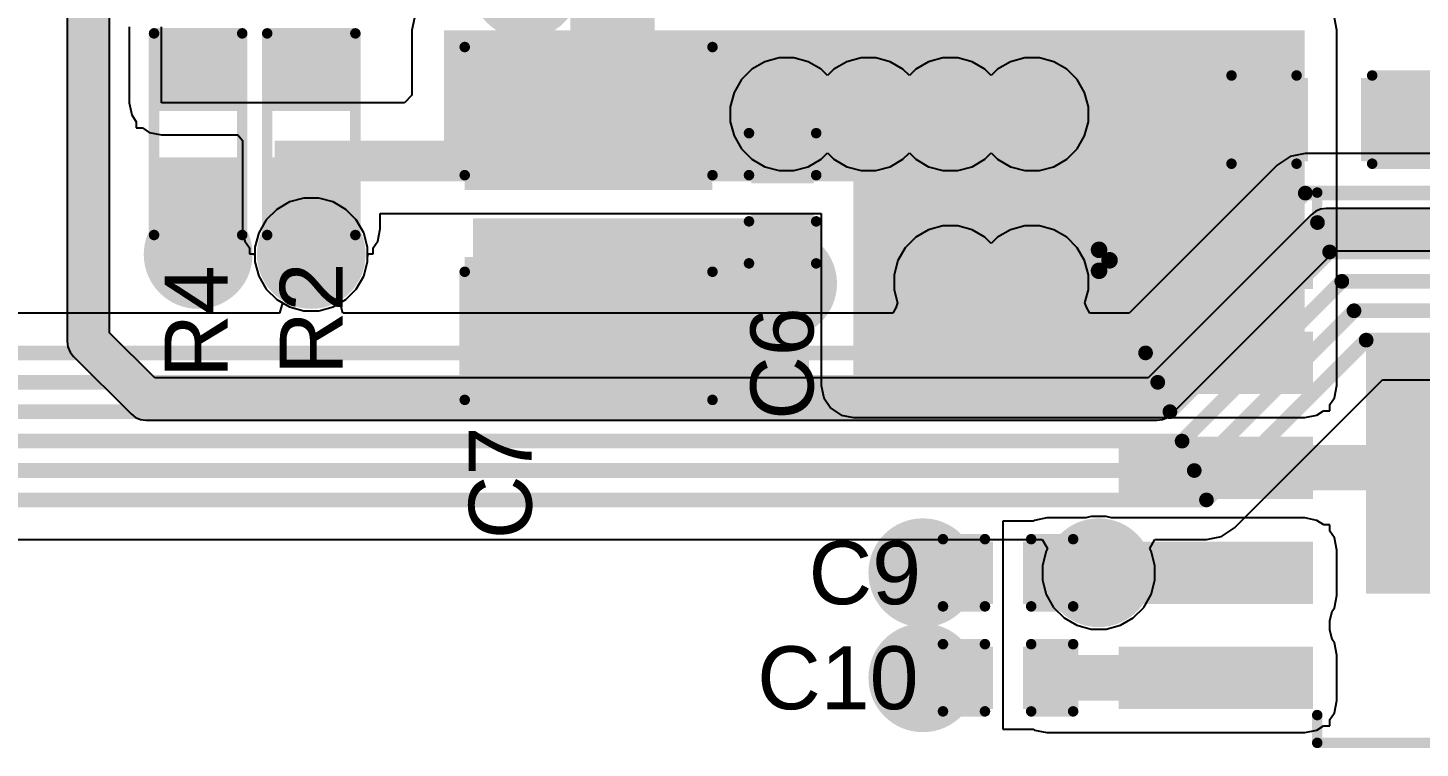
# Model space of a CAD drawing. Header units: inches. Extents: x -0.14 to 3.84, y -0.14 to 3.05.
# Drawn here: x 0.525 to 1.188, y 1.236 to 1.579 of the extents above; entities that cross this region are included whole.
import ezdxf

# ---------------------------------------------------------------- set-up
doc = ezdxf.new("R2010")
doc.units = ezdxf.units.IN
doc.header["$MEASUREMENT"] = 0
for name, color, linetype in [('Bottom Layer', 5, 'Continuous'), ('Bottom Solder', 6, 'Continuous'), ('Ground Layer', 76, 'Continuous'), ('Power Layer', 16, 'Continuous'), ('Top Layer', 1, 'Continuous'), ('Top Overlay', 2, 'Continuous'), ('Top Paste', 8, 'Continuous'), ('Top Solder', 216, 'Continuous'), ('Via Holes', 16, 'Continuous')]:
    doc.layers.add(name, color=color, linetype=linetype)
doc.styles.add('Arial', font='', dxfattribs={"height": 0.2})
doc.styles.get('Arial').set_extended_font_data('Arial')

# ---------------------------------------------------------------- blocks, each defined once
blk = doc.blocks.new('SOT_223_6__29')
at = {"layer": 'Top Layer'}
for points in [[(-0.0689, 0.16535), (0.0689, 0.16535), (0.0689, 0.07874), (-0.0689, 0.07874)], [(-0.11083, -0.07972), (-0.08917, -0.07972), (-0.08917, -0.16437), (-0.11083, -0.16437)], [(-0.06083, -0.07972), (-0.03917, -0.07972), (-0.03917, -0.16437), (-0.06083, -0.16437)], [(-0.01083, -0.07972), (0.01083, -0.07972), (0.01083, -0.16437), (-0.01083, -0.16437)], [(0.03917, -0.07972), (0.06083, -0.07972), (0.06083, -0.16437), (0.03917, -0.16437)], [(0.08917, -0.07972), (0.11083, -0.07972), (0.11083, -0.16437), (0.08917, -0.16437)]]:
    blk.add_hatch(color=1, dxfattribs=at).paths.add_polyline_path(points)
at = {"layer": 'Top Paste'}
for points in [[(-0.0689, 0.16535), (0.0689, 0.16535), (0.0689, 0.07874), (-0.0689, 0.07874)], [(-0.11083, -0.07972), (-0.08917, -0.07972), (-0.08917, -0.16437), (-0.11083, -0.16437)], [(-0.06083, -0.07972), (-0.03917, -0.07972), (-0.03917, -0.16437), (-0.06083, -0.16437)], [(-0.01083, -0.07972), (0.01083, -0.07972), (0.01083, -0.16437), (-0.01083, -0.16437)], [(0.03917, -0.07972), (0.06083, -0.07972), (0.06083, -0.16437), (0.03917, -0.16437)], [(0.08917, -0.07972), (0.11083, -0.07972), (0.11083, -0.16437), (0.08917, -0.16437)]]:
    blk.add_hatch(color=8, dxfattribs=at).paths.add_polyline_path(points)
at = {"layer": 'Top Solder'}
for points in [[(-0.0729, 0.16935), (0.0729, 0.16935), (0.0729, 0.07474), (-0.0729, 0.07474)], [(-0.11483, -0.07572), (-0.08517, -0.07572), (-0.08517, -0.16837), (-0.11483, -0.16837)], [(-0.06483, -0.07572), (-0.03517, -0.07572), (-0.03517, -0.16837), (-0.06483, -0.16837)], [(-0.01483, -0.07572), (0.01483, -0.07572), (0.01483, -0.16837), (-0.01483, -0.16837)], [(0.03517, -0.07572), (0.06483, -0.07572), (0.06483, -0.16837), (0.03517, -0.16837)], [(0.08517, -0.07572), (0.11483, -0.07572), (0.11483, -0.16837), (0.08517, -0.16837)]]:
    blk.add_hatch(color=216, dxfattribs=at).paths.add_polyline_path(points)
at = {"layer": 'Top Overlay'}
for points, const_width in [([(-0.131, -0.07374), (-0.131, 0.07243)], 0.005), ([(-0.07594, 0.07243), (-0.131, 0.07243)], 0.005), ([(0.131, 0.07243), (0.07593, 0.07243)], 0.005), ([(0.131, -0.07374), (0.131, 0.07243)], 0.005), ([(-0.11776, -0.07374), (-0.131, -0.07374)], 0.005), ([(0.131, -0.07374), (0.11776, -0.07374)], 0.005), ([(-0.10376, -0.17767), (-0.09876, -0.17267)], 0.00787), ([(-0.09376, -0.17767), (-0.09876, -0.17267)], 0.00787), ([(-0.09376, -0.17767), (-0.10376, -0.17767)], 0.00787)]:
    blk.add_lwpolyline(points, dxfattribs=dict(at, const_width=const_width))
for points, const_width in [([(-0.13225, 0.07243, 1), (-0.12975, 0.07243, 1)], 0.0025), ([(-0.13225, 0.07243, 1), (-0.12975, 0.07243, 1)], 0.0025), ([(-0.07719, 0.07243, 1), (-0.07469, 0.07243, 1)], 0.0025), ([(0.07468, 0.07243, 1), (0.07718, 0.07243, 1)], 0.0025), ([(0.12975, 0.07243, 1), (0.13225, 0.07243, 1)], 0.0025), ([(0.12975, 0.07243, 1), (0.13225, 0.07243, 1)], 0.0025), ([(-0.13225, -0.07374, 1), (-0.12975, -0.07374, 1)], 0.0025), ([(-0.13225, -0.07374, 1), (-0.12975, -0.07374, 1)], 0.0025), ([(-0.11901, -0.07374, 1), (-0.11651, -0.07374, 1)], 0.0025), ([(0.11651, -0.07374, 1), (0.11901, -0.07374, 1)], 0.0025), ([(0.12975, -0.07374, 1), (0.13225, -0.07374, 1)], 0.0025), ([(0.12975, -0.07374, 1), (0.13225, -0.07374, 1)], 0.0025), ([(-0.10073, -0.17267, 1), (-0.09679, -0.17267, 1)], 0.00394), ([(-0.10073, -0.17267, 1), (-0.09679, -0.17267, 1)], 0.00394), ([(-0.10573, -0.17767, 1), (-0.10179, -0.17767, 1)], 0.00394), ([(-0.10573, -0.17767, 1), (-0.10179, -0.17767, 1)], 0.00394), ([(-0.09573, -0.17767, 1), (-0.09179, -0.17767, 1)], 0.00394), ([(-0.09573, -0.17767, 1), (-0.09179, -0.17767, 1)], 0.00394)]:
    blk.add_lwpolyline(points, format="xyb", close=True, dxfattribs=dict(at, const_width=const_width))
blk = doc.blocks.new('R___0603_72')
at = {"layer": 'Top Layer'}
for points in [[(-0.015, 0.0175), (-0.015, -0.0175), (-0.045, -0.0175), (-0.045, 0.0175)], [(0.045, 0.0175), (0.045, -0.0175), (0.015, -0.0175), (0.015, 0.0175)]]:
    blk.add_hatch(color=1, dxfattribs=at).paths.add_polyline_path(points)
at = {"layer": 'Top Paste'}
for points in [[(-0.015, 0.0175), (-0.015, -0.0175), (-0.045, -0.0175), (-0.045, 0.0175)], [(0.045, 0.0175), (0.045, -0.0175), (0.015, -0.0175), (0.015, 0.0175)]]:
    blk.add_hatch(color=8, dxfattribs=at).paths.add_polyline_path(points)
at = {"layer": 'Top Solder'}
for points in [[(-0.011, 0.0215), (-0.011, -0.0215), (-0.049, -0.0215), (-0.049, 0.0215)], [(0.049, 0.0215), (0.049, -0.0215), (0.011, -0.0215), (0.011, 0.0215)]]:
    blk.add_hatch(color=216, dxfattribs=at).paths.add_polyline_path(points)
at = {"layer": 'Top Overlay', "const_width": 0.005}
for points in [[(-0.048, 0.021), (-0.048, -0.021)], [(-0.048, 0.021), (0.048, 0.021)], [(0.048, 0.021), (0.048, -0.021)], [(-0.048, -0.021), (0.048, -0.021)]]:
    blk.add_lwpolyline(points, dxfattribs=at)
at = {"layer": 'Top Overlay', "const_width": 0.0025}
for points in [[(-0.04925, 0.021, 1), (-0.04675, 0.021, 1)], [(-0.04925, 0.021, 1), (-0.04675, 0.021, 1)], [(0.04675, 0.021, 1), (0.04925, 0.021, 1)], [(0.04675, 0.021, 1), (0.04925, 0.021, 1)], [(-0.04925, -0.021, 1), (-0.04675, -0.021, 1)], [(-0.04925, -0.021, 1), (-0.04675, -0.021, 1)], [(0.04675, -0.021, 1), (0.04925, -0.021, 1)], [(0.04675, -0.021, 1), (0.04925, -0.021, 1)]]:
    blk.add_lwpolyline(points, format="xyb", close=True, dxfattribs=at)
blk = doc.blocks.new('R___0603_74')
at = {"layer": 'Top Layer'}
for points in [[(-0.015, 0.0175), (-0.015, -0.0175), (-0.045, -0.0175), (-0.045, 0.0175)], [(0.045, 0.0175), (0.045, -0.0175), (0.015, -0.0175), (0.015, 0.0175)]]:
    blk.add_hatch(color=1, dxfattribs=at).paths.add_polyline_path(points)
at = {"layer": 'Top Paste'}
for points in [[(-0.015, 0.0175), (-0.015, -0.0175), (-0.045, -0.0175), (-0.045, 0.0175)], [(0.045, 0.0175), (0.045, -0.0175), (0.015, -0.0175), (0.015, 0.0175)]]:
    blk.add_hatch(color=8, dxfattribs=at).paths.add_polyline_path(points)
at = {"layer": 'Top Solder'}
for points in [[(-0.011, 0.0215), (-0.011, -0.0215), (-0.049, -0.0215), (-0.049, 0.0215)], [(0.049, 0.0215), (0.049, -0.0215), (0.011, -0.0215), (0.011, 0.0215)]]:
    blk.add_hatch(color=216, dxfattribs=at).paths.add_polyline_path(points)
at = {"layer": 'Top Overlay', "const_width": 0.005}
for points in [[(-0.048, -0.021), (-0.048, 0.021)], [(0.048, 0.021), (-0.048, 0.021)], [(0.048, -0.021), (0.048, 0.021)], [(0.048, -0.021), (-0.048, -0.021)]]:
    blk.add_lwpolyline(points, dxfattribs=at)
at = {"layer": 'Top Overlay', "const_width": 0.0025}
for points in [[(-0.04925, 0.021, 1), (-0.04675, 0.021, 1)], [(-0.04925, 0.021, 1), (-0.04675, 0.021, 1)], [(0.04675, 0.021, 1), (0.04925, 0.021, 1)], [(0.04675, 0.021, 1), (0.04925, 0.021, 1)], [(-0.04925, -0.021, 1), (-0.04675, -0.021, 1)], [(-0.04925, -0.021, 1), (-0.04675, -0.021, 1)], [(0.04675, -0.021, 1), (0.04925, -0.021, 1)], [(0.04675, -0.021, 1), (0.04925, -0.021, 1)]]:
    blk.add_lwpolyline(points, format="xyb", close=True, dxfattribs=at)
blk = doc.blocks.new('C___0402_156')
at = {"layer": 'Top Layer'}
for points in [[(-0.0275, -0.0125), (-0.0275, 0.0125), (-0.0095, 0.0125), (-0.0095, -0.0125)], [(0.0095, -0.0125), (0.0095, 0.0125), (0.0275, 0.0125), (0.0275, -0.0125)]]:
    blk.add_hatch(color=1, dxfattribs=at).paths.add_polyline_path(points)
at = {"layer": 'Top Paste'}
for points in [[(-0.0275, -0.0125), (-0.0275, 0.0125), (-0.0095, 0.0125), (-0.0095, -0.0125)], [(0.0095, -0.0125), (0.0095, 0.0125), (0.0275, 0.0125), (0.0275, -0.0125)]]:
    blk.add_hatch(color=8, dxfattribs=at).paths.add_polyline_path(points)
at = {"layer": 'Top Solder'}
for points in [[(-0.02986, -0.01486), (-0.02986, 0.01486), (-0.00714, 0.01486), (-0.00714, -0.01486)], [(0.00714, -0.01486), (0.00714, 0.01486), (0.02986, 0.01486), (0.02986, -0.01486)]]:
    blk.add_hatch(color=216, dxfattribs=at).paths.add_polyline_path(points)
at = {"layer": 'Top Overlay', "const_width": 0.005}
for points in [[(-0.031, -0.016), (-0.031, 0.016)], [(-0.031, 0.016), (-0.011, 0.016)], [(0.011, 0.016), (0.031, 0.016)], [(0.031, -0.016), (0.031, 0.016)], [(-0.031, -0.016), (-0.011, -0.016)], [(0.011, -0.016), (0.031, -0.016)]]:
    blk.add_lwpolyline(points, dxfattribs=at)
at = {"layer": 'Top Overlay', "const_width": 0.0025}
for points in [[(-0.03225, 0.016, 1), (-0.02975, 0.016, 1)], [(-0.03225, 0.016, 1), (-0.02975, 0.016, 1)], [(-0.01225, 0.016, 1), (-0.00975, 0.016, 1)], [(0.00975, 0.016, 1), (0.01225, 0.016, 1)], [(0.02975, 0.016, 1), (0.03225, 0.016, 1)], [(0.02975, 0.016, 1), (0.03225, 0.016, 1)], [(-0.03225, -0.016, 1), (-0.02975, -0.016, 1)], [(-0.03225, -0.016, 1), (-0.02975, -0.016, 1)], [(-0.01225, -0.016, 1), (-0.00975, -0.016, 1)], [(0.00975, -0.016, 1), (0.01225, -0.016, 1)], [(0.02975, -0.016, 1), (0.03225, -0.016, 1)], [(0.02975, -0.016, 1), (0.03225, -0.016, 1)]]:
    blk.add_lwpolyline(points, format="xyb", close=True, dxfattribs=at)
blk = doc.blocks.new('C___0402_157')
at = {"layer": 'Top Layer'}
for points in [[(-0.0275, -0.0125), (-0.0275, 0.0125), (-0.0095, 0.0125), (-0.0095, -0.0125)], [(0.0095, -0.0125), (0.0095, 0.0125), (0.0275, 0.0125), (0.0275, -0.0125)]]:
    blk.add_hatch(color=1, dxfattribs=at).paths.add_polyline_path(points)
at = {"layer": 'Top Paste'}
for points in [[(-0.0275, -0.0125), (-0.0275, 0.0125), (-0.0095, 0.0125), (-0.0095, -0.0125)], [(0.0095, -0.0125), (0.0095, 0.0125), (0.0275, 0.0125), (0.0275, -0.0125)]]:
    blk.add_hatch(color=8, dxfattribs=at).paths.add_polyline_path(points)
at = {"layer": 'Top Solder'}
for points in [[(-0.02986, -0.01486), (-0.02986, 0.01486), (-0.00714, 0.01486), (-0.00714, -0.01486)], [(0.00714, -0.01486), (0.00714, 0.01486), (0.02986, 0.01486), (0.02986, -0.01486)]]:
    blk.add_hatch(color=216, dxfattribs=at).paths.add_polyline_path(points)
at = {"layer": 'Top Overlay', "const_width": 0.005}
for points in [[(-0.031, -0.016), (-0.031, 0.016)], [(-0.031, 0.016), (-0.011, 0.016)], [(0.011, 0.016), (0.031, 0.016)], [(0.031, -0.016), (0.031, 0.016)], [(-0.031, -0.016), (-0.011, -0.016)], [(0.011, -0.016), (0.031, -0.016)]]:
    blk.add_lwpolyline(points, dxfattribs=at)
at = {"layer": 'Top Overlay', "const_width": 0.0025}
for points in [[(-0.03225, 0.016, 1), (-0.02975, 0.016, 1)], [(-0.03225, 0.016, 1), (-0.02975, 0.016, 1)], [(-0.01225, 0.016, 1), (-0.00975, 0.016, 1)], [(0.00975, 0.016, 1), (0.01225, 0.016, 1)], [(0.02975, 0.016, 1), (0.03225, 0.016, 1)], [(0.02975, 0.016, 1), (0.03225, 0.016, 1)], [(-0.03225, -0.016, 1), (-0.02975, -0.016, 1)], [(-0.03225, -0.016, 1), (-0.02975, -0.016, 1)], [(-0.01225, -0.016, 1), (-0.00975, -0.016, 1)], [(0.00975, -0.016, 1), (0.01225, -0.016, 1)], [(0.02975, -0.016, 1), (0.03225, -0.016, 1)], [(0.02975, -0.016, 1), (0.03225, -0.016, 1)]]:
    blk.add_lwpolyline(points, format="xyb", close=True, dxfattribs=at)
blk = doc.blocks.new('CAP_0603_158')
at = {"layer": 'Top Layer'}
for points in [[(-0.015, 0.0175), (-0.015, -0.0175), (-0.045, -0.0175), (-0.045, 0.0175)], [(0.045, 0.0175), (0.045, -0.0175), (0.015, -0.0175), (0.015, 0.0175)]]:
    blk.add_hatch(color=1, dxfattribs=at).paths.add_polyline_path(points)
at = {"layer": 'Top Paste'}
for points in [[(-0.015, 0.0175), (-0.015, -0.0175), (-0.045, -0.0175), (-0.045, 0.0175)], [(0.045, 0.0175), (0.045, -0.0175), (0.015, -0.0175), (0.015, 0.0175)]]:
    blk.add_hatch(color=8, dxfattribs=at).paths.add_polyline_path(points)
at = {"layer": 'Top Solder'}
for points in [[(-0.01264, 0.01986), (-0.01264, -0.01986), (-0.04736, -0.01986), (-0.04736, 0.01986)], [(0.04736, 0.01986), (0.04736, -0.01986), (0.01264, -0.01986), (0.01264, 0.01986)]]:
    blk.add_hatch(color=216, dxfattribs=at).paths.add_polyline_path(points)
at = {"layer": 'Top Overlay', "const_width": 0.005}
for points in [[(-0.049, 0.021), (-0.049, -0.021)], [(-0.018, 0.021), (-0.049, 0.021)], [(0.049, 0.021), (0.018, 0.021)], [(0.049, 0.021), (0.049, -0.021)], [(-0.018, -0.021), (-0.049, -0.021)], [(0.049, -0.021), (0.018, -0.021)]]:
    blk.add_lwpolyline(points, dxfattribs=at)
at = {"layer": 'Top Overlay', "const_width": 0.0025}
for points in [[(-0.05025, 0.021, 1), (-0.04775, 0.021, 1)], [(-0.05025, 0.021, 1), (-0.04775, 0.021, 1)], [(-0.01925, 0.021, 1), (-0.01675, 0.021, 1)], [(0.01675, 0.021, 1), (0.01925, 0.021, 1)], [(0.04775, 0.021, 1), (0.05025, 0.021, 1)], [(0.04775, 0.021, 1), (0.05025, 0.021, 1)], [(-0.05025, -0.021, 1), (-0.04775, -0.021, 1)], [(-0.05025, -0.021, 1), (-0.04775, -0.021, 1)], [(-0.01925, -0.021, 1), (-0.01675, -0.021, 1)], [(0.01675, -0.021, 1), (0.01925, -0.021, 1)], [(0.04775, -0.021, 1), (0.05025, -0.021, 1)], [(0.04775, -0.021, 1), (0.05025, -0.021, 1)]]:
    blk.add_lwpolyline(points, format="xyb", close=True, dxfattribs=at)
blk = doc.blocks.new('C___1210_159')
at = {"layer": 'Top Layer'}
for points in [[(-0.08, 0.055), (-0.02, 0.055), (-0.02, -0.055), (-0.08, -0.055)], [(0.02, 0.055), (0.08, 0.055), (0.08, -0.055), (0.02, -0.055)]]:
    blk.add_hatch(color=1, dxfattribs=at).paths.add_polyline_path(points)
at = {"layer": 'Top Paste'}
for points in [[(-0.08, 0.055), (-0.02, 0.055), (-0.02, -0.055), (-0.08, -0.055)], [(0.02, 0.055), (0.08, 0.055), (0.08, -0.055), (0.02, -0.055)]]:
    blk.add_hatch(color=8, dxfattribs=at).paths.add_polyline_path(points)
at = {"layer": 'Top Solder'}
for points in [[(-0.084, 0.059), (-0.016, 0.059), (-0.016, -0.059), (-0.084, -0.059)], [(0.016, 0.059), (0.084, 0.059), (0.084, -0.059), (0.016, -0.059)]]:
    blk.add_hatch(color=216, dxfattribs=at).paths.add_polyline_path(points)
at = {"layer": 'Top Overlay', "const_width": 0.005}
for points in [[(-0.084, -0.059), (-0.084, 0.059)], [(-0.023, 0.059), (-0.084, 0.059)], [(0.084, 0.059), (0.023, 0.059)], [(0.084, -0.059), (0.084, 0.059)], [(-0.023, -0.059), (-0.084, -0.059)], [(0.084, -0.059), (0.023, -0.059)]]:
    blk.add_lwpolyline(points, dxfattribs=at)
at = {"layer": 'Top Overlay', "const_width": 0.0025}
for points in [[(-0.08525, 0.059, 1), (-0.08275, 0.059, 1)], [(-0.08525, 0.059, 1), (-0.08275, 0.059, 1)], [(-0.02425, 0.059, 1), (-0.02175, 0.059, 1)], [(0.02175, 0.059, 1), (0.02425, 0.059, 1)], [(0.08275, 0.059, 1), (0.08525, 0.059, 1)], [(0.08275, 0.059, 1), (0.08525, 0.059, 1)], [(-0.08525, -0.059, 1), (-0.08275, -0.059, 1)], [(-0.08525, -0.059, 1), (-0.08275, -0.059, 1)], [(-0.02425, -0.059, 1), (-0.02175, -0.059, 1)], [(0.02175, -0.059, 1), (0.02425, -0.059, 1)], [(0.08275, -0.059, 1), (0.08525, -0.059, 1)], [(0.08275, -0.059, 1), (0.08525, -0.059, 1)]]:
    blk.add_lwpolyline(points, format="xyb", close=True, dxfattribs=at)
blk = doc.blocks.new('C___0402_160')
at = {"layer": 'Top Layer'}
for points in [[(-0.0275, -0.0125), (-0.0275, 0.0125), (-0.0095, 0.0125), (-0.0095, -0.0125)], [(0.0095, -0.0125), (0.0095, 0.0125), (0.0275, 0.0125), (0.0275, -0.0125)]]:
    blk.add_hatch(color=1, dxfattribs=at).paths.add_polyline_path(points)
at = {"layer": 'Top Paste'}
for points in [[(-0.0275, -0.0125), (-0.0275, 0.0125), (-0.0095, 0.0125), (-0.0095, -0.0125)], [(0.0095, -0.0125), (0.0095, 0.0125), (0.0275, 0.0125), (0.0275, -0.0125)]]:
    blk.add_hatch(color=8, dxfattribs=at).paths.add_polyline_path(points)
at = {"layer": 'Top Solder'}
for points in [[(-0.02986, -0.01486), (-0.02986, 0.01486), (-0.00714, 0.01486), (-0.00714, -0.01486)], [(0.00714, -0.01486), (0.00714, 0.01486), (0.02986, 0.01486), (0.02986, -0.01486)]]:
    blk.add_hatch(color=216, dxfattribs=at).paths.add_polyline_path(points)
at = {"layer": 'Top Overlay', "const_width": 0.005}
for points in [[(-0.031, 0.016), (-0.031, -0.016)], [(-0.031, 0.016), (-0.011, 0.016)], [(0.011, 0.016), (0.031, 0.016)], [(0.031, 0.016), (0.031, -0.016)], [(-0.031, -0.016), (-0.011, -0.016)], [(0.011, -0.016), (0.031, -0.016)]]:
    blk.add_lwpolyline(points, dxfattribs=at)
at = {"layer": 'Top Overlay', "const_width": 0.0025}
for points in [[(-0.03225, 0.016, 1), (-0.02975, 0.016, 1)], [(-0.03225, 0.016, 1), (-0.02975, 0.016, 1)], [(-0.01225, 0.016, 1), (-0.00975, 0.016, 1)], [(0.00975, 0.016, 1), (0.01225, 0.016, 1)], [(0.02975, 0.016, 1), (0.03225, 0.016, 1)], [(0.02975, 0.016, 1), (0.03225, 0.016, 1)], [(-0.03225, -0.016, 1), (-0.02975, -0.016, 1)], [(-0.03225, -0.016, 1), (-0.02975, -0.016, 1)], [(-0.01225, -0.016, 1), (-0.00975, -0.016, 1)], [(0.00975, -0.016, 1), (0.01225, -0.016, 1)], [(0.02975, -0.016, 1), (0.03225, -0.016, 1)], [(0.02975, -0.016, 1), (0.03225, -0.016, 1)]]:
    blk.add_lwpolyline(points, format="xyb", close=True, dxfattribs=at)

msp = doc.modelspace()

# ---------------------------------------------------------------- hatches: boundary and pattern name
at = {"layer": 'Bottom Layer'}
h = msp.add_hatch(color=5, dxfattribs=at)
edge = h.paths.add_edge_path()
edge.add_arc((0.88637, 1.53764), 0.01181, 0, 360)
h = msp.add_hatch(color=5, dxfattribs=at)
edge = h.paths.add_edge_path()
edge.add_arc((0.92537, 1.53764), 0.01181, 0, 360)
h = msp.add_hatch(color=5, dxfattribs=at)
edge = h.paths.add_edge_path()
edge.add_arc((0.96437, 1.53764), 0.01181, 0, 360)
h = msp.add_hatch(color=5, dxfattribs=at)
edge = h.paths.add_edge_path()
edge.add_arc((1.00337, 1.53764), 0.01181, 0, 360)
h = msp.add_hatch(color=5, dxfattribs=at)
edge = h.paths.add_edge_path()
edge.add_arc((0.60613, 1.4709), 0.01181, 0, 360)
h = msp.add_hatch(color=5, dxfattribs=at)
edge = h.paths.add_edge_path()
edge.add_arc((0.66001, 1.4709), 0.01181, 0, 360)
h = msp.add_hatch(color=5, dxfattribs=at)
edge = h.paths.add_edge_path()
edge.add_arc((0.88449, 1.45705), 0.01181, 0, 360)
h = msp.add_hatch(color=5, dxfattribs=at)
edge = h.paths.add_edge_path()
edge.add_arc((0.96437, 1.45764), 0.01181, 0, 360)
h = msp.add_hatch(color=5, dxfattribs=at)
edge = h.paths.add_edge_path()
edge.add_arc((1.00337, 1.45764), 0.01181, 0, 360)
h = msp.add_hatch(color=5, dxfattribs=at)
edge = h.paths.add_edge_path()
edge.add_arc((0.95128, 1.31934), 0.01181, 0, 360)
h = msp.add_hatch(color=5, dxfattribs=at)
edge = h.paths.add_edge_path()
edge.add_arc((1.03501, 1.31934), 0.01181, 0, 360)
h = msp.add_hatch(color=5, dxfattribs=at)
edge = h.paths.add_edge_path()
edge.add_arc((0.95128, 1.26934), 0.01181, 0, 360)
at = {"layer": 'Bottom Solder'}
h = msp.add_hatch(color=6, dxfattribs=at)
edge = h.paths.add_edge_path()
edge.add_arc((0.88637, 1.53764), 0.01581, 0, 360)
h = msp.add_hatch(color=6, dxfattribs=at)
edge = h.paths.add_edge_path()
edge.add_arc((0.92537, 1.53764), 0.01581, 0, 360)
h = msp.add_hatch(color=6, dxfattribs=at)
edge = h.paths.add_edge_path()
edge.add_arc((0.96437, 1.53764), 0.01581, 0, 360)
h = msp.add_hatch(color=6, dxfattribs=at)
edge = h.paths.add_edge_path()
edge.add_arc((1.00337, 1.53764), 0.01581, 0, 360)
h = msp.add_hatch(color=6, dxfattribs=at)
edge = h.paths.add_edge_path()
edge.add_arc((0.60613, 1.4709), 0.01581, 0, 360)
h = msp.add_hatch(color=6, dxfattribs=at)
edge = h.paths.add_edge_path()
edge.add_arc((0.66001, 1.4709), 0.01581, 0, 360)
h = msp.add_hatch(color=6, dxfattribs=at)
edge = h.paths.add_edge_path()
edge.add_arc((0.88449, 1.45705), 0.01581, 0, 360)
h = msp.add_hatch(color=6, dxfattribs=at)
edge = h.paths.add_edge_path()
edge.add_arc((0.96437, 1.45764), 0.01581, 0, 360)
h = msp.add_hatch(color=6, dxfattribs=at)
edge = h.paths.add_edge_path()
edge.add_arc((1.00337, 1.45764), 0.01581, 0, 360)
h = msp.add_hatch(color=6, dxfattribs=at)
edge = h.paths.add_edge_path()
edge.add_arc((0.95128, 1.31934), 0.01581, 0, 360)
h = msp.add_hatch(color=6, dxfattribs=at)
edge = h.paths.add_edge_path()
edge.add_arc((1.03501, 1.31934), 0.01581, 0, 360)
h = msp.add_hatch(color=6, dxfattribs=at)
edge = h.paths.add_edge_path()
edge.add_arc((0.95128, 1.26934), 0.01581, 0, 360)
at = {"layer": 'Ground Layer'}
h = msp.add_hatch(color=76, dxfattribs=at)
edge = h.paths.add_edge_path()
edge.add_arc((0.88637, 1.53764), 0.02591, 0, 360)
h = msp.add_hatch(color=76, dxfattribs=at)
edge = h.paths.add_edge_path()
edge.add_arc((0.92537, 1.53764), 0.02591, 0, 360)
h = msp.add_hatch(color=76, dxfattribs=at)
edge = h.paths.add_edge_path()
edge.add_arc((0.96437, 1.53764), 0.02591, 0, 360)
h = msp.add_hatch(color=76, dxfattribs=at)
edge = h.paths.add_edge_path()
edge.add_arc((1.00337, 1.53764), 0.02591, 0, 360)
h = msp.add_hatch(color=76, dxfattribs=at)
edge = h.paths.add_edge_path()
edge.add_arc((0.66001, 1.4709), 0.02591, 0, 360)
h = msp.add_hatch(color=76, dxfattribs=at)
edge = h.paths.add_edge_path()
edge.add_arc((0.96437, 1.45764), 0.02591, 0, 360)
h = msp.add_hatch(color=76, dxfattribs=at)
edge = h.paths.add_edge_path()
edge.add_arc((1.00337, 1.45764), 0.02591, 0, 360)
h = msp.add_hatch(color=76, dxfattribs=at)
edge = h.paths.add_edge_path()
edge.add_arc((1.03501, 1.31934), 0.02591, 0, 360)
at = {"layer": 'Power Layer'}
h = msp.add_hatch(color=16, dxfattribs=at)
edge = h.paths.add_edge_path()
edge.add_arc((0.76201, 1.59953), 0.02591, 0, 360)
h = msp.add_hatch(color=16, dxfattribs=at)
edge = h.paths.add_edge_path()
edge.add_arc((1.20454, 1.5351), 0.02591, 0, 360)
h = msp.add_hatch(color=16, dxfattribs=at)
edge = h.paths.add_edge_path()
edge.add_arc((0.60613, 1.4709), 0.02591, 0, 360)
h = msp.add_hatch(color=16, dxfattribs=at)
edge = h.paths.add_edge_path()
edge.add_arc((0.88449, 1.45705), 0.02591, 0, 360)
h = msp.add_hatch(color=16, dxfattribs=at)
edge = h.paths.add_edge_path()
edge.add_arc((1.209, 1.388), 0.02591, 0, 360)
h = msp.add_hatch(color=16, dxfattribs=at)
edge = h.paths.add_edge_path()
edge.add_arc((1.209, 1.348), 0.02591, 0, 360)
h = msp.add_hatch(color=16, dxfattribs=at)
edge = h.paths.add_edge_path()
edge.add_arc((0.95128, 1.31934), 0.02591, 0, 360)
h = msp.add_hatch(color=16, dxfattribs=at)
edge = h.paths.add_edge_path()
edge.add_arc((0.95128, 1.26934), 0.02591, 0, 360)
at = {"layer": 'Top Layer'}
for points in [[(0.78336, 1.50564), (0.82361, 1.50564), (0.82361, 1.64131), (0.78336, 1.64131)], [(0.72323, 1.50564), (1.13229, 1.50564), (1.13229, 1.57764), (0.72323, 1.57764)], [(0.91823, 1.40851), (1.13314, 1.40851), (1.13314, 1.57764), (0.91823, 1.57764)], [(1.20454, 1.52328), (1.20454, 1.54689), (1.17729, 1.54689), (1.17729, 1.52328)], [(0.64251, 1.48314), (0.67751, 1.48314), (0.67751, 1.52514), (0.64251, 1.52514)], [(0.64251, 1.50564), (0.82992, 1.50564), (0.82992, 1.52514), (0.64251, 1.52514)], [(0.59431, 1.4709), (0.61792, 1.4709), (0.61792, 1.49815), (0.59431, 1.49815)], [(0.64819, 1.4709), (0.6718, 1.4709), (0.6718, 1.49814), (0.64819, 1.49814)], [(0.73709, 1.40564), (0.89699, 1.40564), (0.89699, 1.48814), (0.73709, 1.48814)], [(0.87267, 1.45705), (0.89627, 1.45705), (0.89627, 1.47914), (0.87267, 1.47914)], [(1.16229, 1.30944), (1.33492, 1.30944), (1.33492, 1.42901), (1.16229, 1.42901)], [(1.09082, 1.35851), (1.256, 1.35851), (1.256, 1.38016), (1.09082, 1.38016)], [(0.95128, 1.33116), (0.95128, 1.30755), (0.97337, 1.30755), (0.97337, 1.33116)], [(1.01037, 1.30851), (1.13314, 1.30851), (1.13314, 1.33016), (1.01037, 1.33016)], [(0.95128, 1.28116), (0.95128, 1.25755), (0.97337, 1.25755), (0.97337, 1.28116)], [(1.01037, 1.25851), (1.13314, 1.25851), (1.13314, 1.28016), (1.01037, 1.28016)]]:
    msp.add_hatch(color=1, dxfattribs=at).paths.add_polyline_path(points)
h = msp.add_hatch(color=1, dxfattribs=at)
edge = h.paths.add_edge_path()
edge.add_arc((0.88637, 1.53764), 0.01181, 0, 360)
h = msp.add_hatch(color=1, dxfattribs=at)
edge = h.paths.add_edge_path()
edge.add_arc((0.92537, 1.53764), 0.01181, 0, 360)
h = msp.add_hatch(color=1, dxfattribs=at)
edge = h.paths.add_edge_path()
edge.add_arc((0.96437, 1.53764), 0.01181, 0, 360)
h = msp.add_hatch(color=1, dxfattribs=at)
edge = h.paths.add_edge_path()
edge.add_arc((1.00337, 1.53764), 0.01181, 0, 360)
h = msp.add_hatch(color=1, dxfattribs=at)
edge = h.paths.add_edge_path()
edge.add_arc((0.60613, 1.4709), 0.01181, 0, 360)
h = msp.add_hatch(color=1, dxfattribs=at)
edge = h.paths.add_edge_path()
edge.add_arc((0.66001, 1.4709), 0.01181, 0, 360)
h = msp.add_hatch(color=1, dxfattribs=at)
edge = h.paths.add_edge_path()
edge.add_arc((0.88449, 1.45705), 0.01181, 0, 360)
h = msp.add_hatch(color=1, dxfattribs=at)
edge = h.paths.add_edge_path()
edge.add_arc((0.96437, 1.45764), 0.01181, 0, 360)
h = msp.add_hatch(color=1, dxfattribs=at)
edge = h.paths.add_edge_path()
edge.add_arc((1.00337, 1.45764), 0.01181, 0, 360)
h = msp.add_hatch(color=1, dxfattribs=at)
edge = h.paths.add_edge_path()
edge.add_arc((0.95128, 1.31934), 0.01181, 0, 360)
h = msp.add_hatch(color=1, dxfattribs=at)
edge = h.paths.add_edge_path()
edge.add_arc((1.03501, 1.31934), 0.01181, 0, 360)
h = msp.add_hatch(color=1, dxfattribs=at)
edge = h.paths.add_edge_path()
edge.add_arc((0.95128, 1.26934), 0.01181, 0, 360)
at = {"layer": 'Top Solder'}
h = msp.add_hatch(color=216, dxfattribs=at)
edge = h.paths.add_edge_path()
edge.add_arc((0.88637, 1.53764), 0.01581, 0, 360)
h = msp.add_hatch(color=216, dxfattribs=at)
edge = h.paths.add_edge_path()
edge.add_arc((0.92537, 1.53764), 0.01581, 0, 360)
h = msp.add_hatch(color=216, dxfattribs=at)
edge = h.paths.add_edge_path()
edge.add_arc((0.96437, 1.53764), 0.01581, 0, 360)
h = msp.add_hatch(color=216, dxfattribs=at)
edge = h.paths.add_edge_path()
edge.add_arc((1.00337, 1.53764), 0.01581, 0, 360)
h = msp.add_hatch(color=216, dxfattribs=at)
edge = h.paths.add_edge_path()
edge.add_arc((0.60613, 1.4709), 0.01581, 0, 360)
h = msp.add_hatch(color=216, dxfattribs=at)
edge = h.paths.add_edge_path()
edge.add_arc((0.66001, 1.4709), 0.01581, 0, 360)
h = msp.add_hatch(color=216, dxfattribs=at)
edge = h.paths.add_edge_path()
edge.add_arc((0.88449, 1.45705), 0.01581, 0, 360)
h = msp.add_hatch(color=216, dxfattribs=at)
edge = h.paths.add_edge_path()
edge.add_arc((0.96437, 1.45764), 0.01581, 0, 360)
h = msp.add_hatch(color=216, dxfattribs=at)
edge = h.paths.add_edge_path()
edge.add_arc((1.00337, 1.45764), 0.01581, 0, 360)
h = msp.add_hatch(color=216, dxfattribs=at)
edge = h.paths.add_edge_path()
edge.add_arc((0.95128, 1.31934), 0.01581, 0, 360)
h = msp.add_hatch(color=216, dxfattribs=at)
edge = h.paths.add_edge_path()
edge.add_arc((1.03501, 1.31934), 0.01581, 0, 360)
h = msp.add_hatch(color=216, dxfattribs=at)
edge = h.paths.add_edge_path()
edge.add_arc((0.95128, 1.26934), 0.01581, 0, 360)
at = {"layer": 'Via Holes'}
h = msp.add_hatch(color=7, dxfattribs=at)
edge = h.paths.add_edge_path()
edge.add_arc((0.88637, 1.53764), 0.00591, 0, 360)
h = msp.add_hatch(color=7, dxfattribs=at)
edge = h.paths.add_edge_path()
edge.add_arc((0.92537, 1.53764), 0.00591, 0, 360)
h = msp.add_hatch(color=7, dxfattribs=at)
edge = h.paths.add_edge_path()
edge.add_arc((0.96437, 1.53764), 0.00591, 0, 360)
h = msp.add_hatch(color=7, dxfattribs=at)
edge = h.paths.add_edge_path()
edge.add_arc((1.00337, 1.53764), 0.00591, 0, 360)
h = msp.add_hatch(color=7, dxfattribs=at)
edge = h.paths.add_edge_path()
edge.add_arc((0.60613, 1.4709), 0.00591, 0, 360)
h = msp.add_hatch(color=7, dxfattribs=at)
edge = h.paths.add_edge_path()
edge.add_arc((0.66001, 1.4709), 0.00591, 0, 360)
h = msp.add_hatch(color=7, dxfattribs=at)
edge = h.paths.add_edge_path()
edge.add_arc((0.88449, 1.45705), 0.00591, 0, 360)
h = msp.add_hatch(color=7, dxfattribs=at)
edge = h.paths.add_edge_path()
edge.add_arc((0.96437, 1.45764), 0.00591, 0, 360)
h = msp.add_hatch(color=7, dxfattribs=at)
edge = h.paths.add_edge_path()
edge.add_arc((1.00337, 1.45764), 0.00591, 0, 360)
h = msp.add_hatch(color=7, dxfattribs=at)
edge = h.paths.add_edge_path()
edge.add_arc((0.95128, 1.31934), 0.00591, 0, 360)
h = msp.add_hatch(color=7, dxfattribs=at)
edge = h.paths.add_edge_path()
edge.add_arc((1.03501, 1.31934), 0.00591, 0, 360)
h = msp.add_hatch(color=7, dxfattribs=at)
edge = h.paths.add_edge_path()
edge.add_arc((0.95128, 1.26934), 0.00591, 0, 360)

# ---------------------------------------------------------------- linework, layer by layer
at = {"layer": 'Bottom Layer'}
for p, q in [((0.86991, 1.5591), (0.86491, 1.55411)), ((0.87602, 1.56263), (0.86991, 1.5591)), ((0.88284, 1.56445), (0.87602, 1.56263)), ((0.8899, 1.56445), (0.88284, 1.56445)), ((0.89672, 1.56263), (0.8899, 1.56445)), ((0.90283, 1.5591), (0.89672, 1.56263)), ((0.90587, 1.55606), (0.90283, 1.5591)), ((0.90891, 1.5591), (0.90587, 1.55606)), ((0.91502, 1.56263), (0.90891, 1.5591)), ((0.92184, 1.56445), (0.91502, 1.56263)), ((0.9289, 1.56445), (0.92184, 1.56445)), ((0.93572, 1.56263), (0.9289, 1.56445)), ((0.94183, 1.5591), (0.93572, 1.56263)), ((0.94487, 1.55606), (0.94183, 1.5591)), ((0.94791, 1.5591), (0.94487, 1.55606)), ((0.95402, 1.56263), (0.94791, 1.5591)), ((0.96084, 1.56445), (0.95402, 1.56263)), ((0.9679, 1.56445), (0.96084, 1.56445)), ((0.97472, 1.56263), (0.9679, 1.56445)), ((0.98083, 1.5591), (0.97472, 1.56263)), ((0.98387, 1.55606), (0.98083, 1.5591)), ((0.98691, 1.5591), (0.98387, 1.55606)), ((0.99302, 1.56263), (0.98691, 1.5591)), ((0.99984, 1.56445), (0.99302, 1.56263)), ((1.0069, 1.56445), (0.99984, 1.56445)), ((1.01372, 1.56263), (1.0069, 1.56445)), ((1.01983, 1.5591), (1.01372, 1.56263)), ((1.02482, 1.55411), (1.01983, 1.5591)), ((0.86491, 1.55411), (0.86138, 1.54799)), ((1.02835, 1.54799), (1.02482, 1.55411)), ((0.86138, 1.54799), (0.85956, 1.54117)), ((1.03018, 1.54117), (1.02835, 1.54799)), ((0.85956, 1.54117), (0.85956, 1.53411)), ((1.03018, 1.53411), (1.03018, 1.54117)), ((0.85956, 1.53411), (0.86138, 1.52729)), ((1.02835, 1.52729), (1.03018, 1.53411)), ((0.86138, 1.52729), (0.86491, 1.52118)), ((1.02482, 1.52118), (1.02835, 1.52729)), ((0.86491, 1.52118), (0.86991, 1.51619)), ((0.90283, 1.51619), (0.90587, 1.51923)), ((0.90587, 1.51923), (0.90891, 1.51619)), ((0.94183, 1.51619), (0.94487, 1.51923)), ((0.94487, 1.51923), (0.94791, 1.51619)), ((0.98083, 1.51619), (0.98387, 1.51923)), ((0.98387, 1.51923), (0.98691, 1.51619)), ((1.01983, 1.51619), (1.02482, 1.52118)), ((1.13343, 1.51895), (1.12622, 1.51751)), ((1.79784, 1.51895), (1.13343, 1.51895)), ((0.86991, 1.51619), (0.87602, 1.51266)), ((0.87602, 1.51266), (0.88284, 1.51083)), ((0.8899, 1.51083), (0.89672, 1.51266)), ((0.89672, 1.51266), (0.90283, 1.51619)), ((0.90891, 1.51619), (0.91502, 1.51266)), ((0.91502, 1.51266), (0.92184, 1.51083)), ((0.9289, 1.51083), (0.93572, 1.51266)), ((0.93572, 1.51266), (0.94183, 1.51619)), ((0.94791, 1.51619), (0.95402, 1.51266)), ((0.95402, 1.51266), (0.96084, 1.51083)), ((0.9679, 1.51083), (0.97472, 1.51266)), ((0.97472, 1.51266), (0.98083, 1.51619)), ((0.98691, 1.51619), (0.99302, 1.51266)), ((0.99302, 1.51266), (0.99984, 1.51083)), ((1.0069, 1.51083), (1.01372, 1.51266)), ((1.01372, 1.51266), (1.01983, 1.51619)), ((1.1201, 1.51342), (1.04955, 1.44288)), ((1.12622, 1.51751), (1.1201, 1.51342)), ((0.88284, 1.51083), (0.8899, 1.51083)), ((0.92184, 1.51083), (0.9289, 1.51083)), ((0.96084, 1.51083), (0.9679, 1.51083)), ((0.99984, 1.51083), (1.0069, 1.51083)), ((0.64355, 1.49235), (0.63856, 1.48736)), ((0.64966, 1.49588), (0.64355, 1.49235)), ((0.65648, 1.49771), (0.64966, 1.49588)), ((0.66354, 1.49771), (0.65648, 1.49771)), ((0.67036, 1.49588), (0.66354, 1.49771)), ((0.67647, 1.49235), (0.67036, 1.49588)), ((0.68146, 1.48736), (0.67647, 1.49235)), ((0.63856, 1.48736), (0.63503, 1.48125)), ((0.68499, 1.48125), (0.68146, 1.48736)), ((0.63503, 1.48125), (0.6332, 1.47443)), ((0.68682, 1.47443), (0.68499, 1.48125)), ((0.94791, 1.4791), (0.94291, 1.47411)), ((0.95402, 1.48263), (0.94791, 1.4791)), ((0.96084, 1.48445), (0.95402, 1.48263)), ((0.9679, 1.48445), (0.96084, 1.48445)), ((0.97472, 1.48263), (0.9679, 1.48445)), ((0.98083, 1.4791), (0.97472, 1.48263)), ((0.98387, 1.47606), (0.98083, 1.4791)), ((0.98691, 1.4791), (0.98387, 1.47606)), ((0.99302, 1.48263), (0.98691, 1.4791)), ((0.99984, 1.48445), (0.99302, 1.48263)), ((1.0069, 1.48445), (0.99984, 1.48445)), ((1.01372, 1.48263), (1.0069, 1.48445)), ((1.01983, 1.4791), (1.01372, 1.48263)), ((1.02482, 1.47411), (1.01983, 1.4791)), ((0.6332, 1.47443), (0.6332, 1.46737)), ((0.68682, 1.46737), (0.68682, 1.47443)), ((0.94291, 1.47411), (0.93938, 1.46799)), ((1.02835, 1.46799), (1.02482, 1.47411)), ((0.6332, 1.46737), (0.63503, 1.46055)), ((0.68499, 1.46055), (0.68682, 1.46737)), ((0.93938, 1.46799), (0.93756, 1.46117)), ((1.03018, 1.46117), (1.02835, 1.46799)), ((0.63503, 1.46055), (0.63856, 1.45444)), ((0.68146, 1.45444), (0.68499, 1.46055)), ((0.93756, 1.46117), (0.93756, 1.45411)), ((1.03018, 1.45411), (1.03018, 1.46117)), ((0.63856, 1.45444), (0.64355, 1.44945)), ((0.67647, 1.44945), (0.68146, 1.45444)), ((0.93756, 1.45411), (0.93923, 1.44788)), ((1.02851, 1.44788), (1.03018, 1.45411)), ((0.64355, 1.44945), (0.64626, 1.44788)), ((0.64626, 1.44788), (0.64492, 1.44288)), ((0.67376, 1.44788), (0.67647, 1.44945)), ((0.6751, 1.44288), (0.67376, 1.44788)), ((0.93923, 1.44788), (0.93839, 1.4454)), ((1.02935, 1.4454), (1.02851, 1.44788)), ((0.64492, 1.44288), (0.4232, 1.44288)), ((0.93693, 1.44288), (0.6751, 1.44288)), ((0.93839, 1.4454), (0.93693, 1.44288)), ((1.0308, 1.44288), (1.02935, 1.4454)), ((1.04955, 1.44288), (1.0308, 1.44288)), ((1.0997, 1.34068), (1.17024, 1.41122)), ((1.17024, 1.41122), (1.28133, 1.41122)), ((1.09358, 1.33659), (1.0997, 1.34068)), ((0.48275, 1.33515), (1.00818, 1.33515)), ((1.00818, 1.33515), (1.01068, 1.33082)), ((1.05934, 1.33082), (1.06184, 1.33515)), ((1.06184, 1.33515), (1.08636, 1.33515)), ((1.08636, 1.33515), (1.09358, 1.33659)), ((1.01003, 1.32968), (1.0082, 1.32287)), ((1.01068, 1.33082), (1.01003, 1.32968)), ((1.05999, 1.32968), (1.05934, 1.33082)), ((1.06182, 1.32287), (1.05999, 1.32968)), ((1.0082, 1.32287), (1.0082, 1.31581)), ((1.06182, 1.31581), (1.06182, 1.32287)), ((1.0082, 1.31581), (1.01003, 1.30899)), ((1.05999, 1.30899), (1.06182, 1.31581)), ((1.01003, 1.30899), (1.01356, 1.30287)), ((1.05646, 1.30287), (1.05999, 1.30899)), ((1.01356, 1.30287), (1.01855, 1.29788)), ((1.05147, 1.29788), (1.05646, 1.30287)), ((1.01855, 1.29788), (1.02466, 1.29435)), ((1.02466, 1.29435), (1.03148, 1.29252)), ((1.03854, 1.29252), (1.04536, 1.29435)), ((1.04536, 1.29435), (1.05147, 1.29788)), ((1.03148, 1.29252), (1.03854, 1.29252))]:
    msp.add_line(p, q, dxfattribs=at)
at = {"layer": 'Bottom Layer', "const_width": 0.007}
for points in [[(1.05736, 1.42402), (1.13343, 1.50009)], [(1.13343, 1.50009), (1.83011, 1.50009)], [(1.06316, 1.41002), (1.13923, 1.48609)], [(1.13923, 1.48609), (1.82432, 1.48609)], [(1.06896, 1.39602), (1.14503, 1.47209)], [(1.14503, 1.47209), (1.81852, 1.47209)], [(1.07476, 1.38202), (1.15083, 1.45809)], [(1.15083, 1.45809), (1.81272, 1.45809)], [(1.08056, 1.36802), (1.15663, 1.44409)], [(1.15663, 1.44409), (1.80692, 1.44409)], [(1.08636, 1.35402), (1.16243, 1.43009)], [(1.16243, 1.43009), (1.80112, 1.43009)], [(0.41539, 1.42402), (1.05736, 1.42402)], [(0.1924, 1.41002), (1.06316, 1.41002)], [(0.19343, 1.39602), (1.06896, 1.39602)], [(0.41853, 1.38202), (1.07476, 1.38202)], [(0.46914, 1.36802), (1.08056, 1.36802)], [(0.47494, 1.35402), (1.08636, 1.35402)]]:
    msp.add_lwpolyline(points, dxfattribs=at)
at = {"layer": 'Bottom Layer', "const_width": 0.0035}
for points in [[(1.13168, 1.50009, 1), (1.13518, 1.50009, 1)], [(1.13168, 1.50009, 1), (1.13518, 1.50009, 1)], [(1.13748, 1.48609, 1), (1.14098, 1.48609, 1)], [(1.13748, 1.48609, 1), (1.14098, 1.48609, 1)], [(1.14328, 1.47209, 1), (1.14678, 1.47209, 1)], [(1.14328, 1.47209, 1), (1.14678, 1.47209, 1)], [(1.14908, 1.45809, 1), (1.15258, 1.45809, 1)], [(1.14908, 1.45809, 1), (1.15258, 1.45809, 1)], [(1.15488, 1.44409, 1), (1.15838, 1.44409, 1)], [(1.15488, 1.44409, 1), (1.15838, 1.44409, 1)], [(1.16068, 1.43009, 1), (1.16418, 1.43009, 1)], [(1.16068, 1.43009, 1), (1.16418, 1.43009, 1)], [(1.05561, 1.42402, 1), (1.05911, 1.42402, 1)], [(1.05561, 1.42402, 1), (1.05911, 1.42402, 1)], [(1.06141, 1.41002, 1), (1.06491, 1.41002, 1)], [(1.06141, 1.41002, 1), (1.06491, 1.41002, 1)], [(1.06721, 1.39602, 1), (1.07071, 1.39602, 1)], [(1.06721, 1.39602, 1), (1.07071, 1.39602, 1)], [(1.07301, 1.38202, 1), (1.07651, 1.38202, 1)], [(1.07301, 1.38202, 1), (1.07651, 1.38202, 1)], [(1.07881, 1.36802, 1), (1.08231, 1.36802, 1)], [(1.07881, 1.36802, 1), (1.08231, 1.36802, 1)], [(1.08461, 1.35402, 1), (1.08811, 1.35402, 1)], [(1.08461, 1.35402, 1), (1.08811, 1.35402, 1)]]:
    msp.add_lwpolyline(points, format="xyb", close=True, dxfattribs=at)
at = {"layer": 'Power Layer'}
for p, q in [((0.54378, 1.76687), (0.54378, 1.42947)), ((0.56396, 1.43364), (0.56396, 1.76269)), ((1.14073, 1.49238), (1.13901, 1.49166)), ((1.14334, 1.49272), (1.14073, 1.49238)), ((1.27591, 1.49272), (1.14334, 1.49272)), ((1.13621, 1.48977), (1.05859, 1.41214)), ((1.1383, 1.49137), (1.13621, 1.48977)), ((1.13901, 1.49166), (1.1383, 1.49137)), ((1.0699, 1.39493), (1.14752, 1.47255)), ((1.14752, 1.47255), (1.27591, 1.47255)), ((0.58546, 1.41214), (0.56396, 1.43364)), ((0.54378, 1.42947), (0.54413, 1.42686)), ((0.54413, 1.42686), (0.54513, 1.42442)), ((0.54513, 1.42442), (0.54674, 1.42233)), ((0.54674, 1.42233), (0.57415, 1.39493)), ((1.05859, 1.41214), (0.58546, 1.41214)), ((0.57415, 1.39493), (0.57624, 1.39332)), ((0.57624, 1.39332), (0.57867, 1.39232)), ((1.06538, 1.39232), (1.06781, 1.39332)), ((1.06781, 1.39332), (1.0699, 1.39493)), ((0.57867, 1.39232), (0.58128, 1.39197)), ((0.58128, 1.39197), (1.06277, 1.39197)), ((1.06277, 1.39197), (1.06538, 1.39232))]:
    msp.add_line(p, q, dxfattribs=at)
at = {"layer": 'Power Layer', "const_width": 0.02}
for points in [[(0.55387, 1.42947), (0.55387, 1.76687)], [(1.06277, 1.40206), (1.14334, 1.48263)], [(1.14334, 1.48263), (1.286, 1.48263)], [(0.55387, 1.42947), (0.58128, 1.40206)], [(0.58128, 1.40206), (1.06277, 1.40206)]]:
    msp.add_lwpolyline(points, dxfattribs=at)
at = {"layer": 'Power Layer', "const_width": 0.01}
for points in [[(1.13834, 1.48263, 1), (1.14834, 1.48263, 1)], [(1.13834, 1.48263, 1), (1.14834, 1.48263, 1)], [(0.54887, 1.42947, 1), (0.55887, 1.42947, 1)], [(0.54887, 1.42947, 1), (0.55887, 1.42947, 1)], [(0.57628, 1.40206, 1), (0.58628, 1.40206, 1)], [(0.57628, 1.40206, 1), (0.58628, 1.40206, 1)], [(1.05777, 1.40206, 1), (1.06777, 1.40206, 1)], [(1.05777, 1.40206, 1), (1.06777, 1.40206, 1)]]:
    msp.add_lwpolyline(points, format="xyb", close=True, dxfattribs=at)
at = {"layer": 'Top Layer'}
for p, q in [((0.57334, 1.57929), (0.57334, 1.54315)), ((0.58863, 1.54315), (0.58863, 1.57929)), ((0.7091, 1.5835), (0.70794, 1.57764)), ((1.14844, 1.57764), (1.14727, 1.5835)), ((0.70794, 1.57764), (0.70794, 1.54668)), ((1.14844, 1.40851), (1.14844, 1.57764)), ((0.70794, 1.54668), (0.7044, 1.54314)), ((0.57334, 1.54315), (0.5745, 1.5373)), ((0.7044, 1.54314), (0.58863, 1.54315)), ((0.5745, 1.5373), (0.5745, 1.53729)), ((0.5745, 1.53729), (0.57663, 1.53411)), ((0.57663, 1.53411), (0.57663, 1.53115)), ((0.57663, 1.53115), (0.57959, 1.53115)), ((0.57959, 1.53115), (0.58278, 1.52902)), ((0.58278, 1.52902), (0.58278, 1.52902)), ((0.58278, 1.52902), (0.58863, 1.52785)), ((0.58863, 1.52785), (0.62499, 1.52785)), ((0.62499, 1.52785), (0.62722, 1.52514)), ((0.62722, 1.52514), (0.62722, 1.48314)), ((0.6928, 1.48314), (0.6928, 1.49035)), ((0.6928, 1.49035), (0.90293, 1.49035)), ((0.90293, 1.49035), (0.90293, 1.40851)), ((0.62722, 1.48314), (0.62838, 1.47729)), ((0.69164, 1.47729), (0.6928, 1.48314)), ((0.62838, 1.47729), (0.63051, 1.4741)), ((0.63051, 1.4741), (0.63051, 1.47114)), ((0.68951, 1.4741), (0.69164, 1.47729)), ((0.68951, 1.47114), (0.68951, 1.4741)), ((0.63051, 1.47114), (0.6329, 1.47114)), ((0.6329, 1.47114), (0.6329, 1.4709)), ((0.6329, 1.4709), (0.6332, 1.46938)), ((0.6332, 1.46938), (0.6332, 1.46737)), ((0.6332, 1.46737), (0.63503, 1.46055)), ((0.68499, 1.46055), (0.68682, 1.46737)), ((0.68682, 1.46954), (0.68709, 1.4709)), ((0.68682, 1.46737), (0.68682, 1.46954)), ((0.68709, 1.4709), (0.68709, 1.47114)), ((0.68709, 1.47114), (0.68951, 1.47114)), ((0.63503, 1.46055), (0.63856, 1.45444)), ((0.68146, 1.45444), (0.68499, 1.46055)), ((0.63856, 1.45444), (0.64355, 1.44945)), ((0.67647, 1.44945), (0.68146, 1.45444)), ((0.64355, 1.44945), (0.64966, 1.44592)), ((0.64966, 1.44592), (0.65648, 1.44409)), ((0.66354, 1.44409), (0.67036, 1.44592)), ((0.67036, 1.44592), (0.67647, 1.44945)), ((0.65648, 1.44409), (0.66354, 1.44409)), ((0.90293, 1.40851), (0.9041, 1.40266)), ((1.14727, 1.40266), (1.14844, 1.40851)), ((0.9041, 1.40266), (0.90741, 1.39769)), ((1.14515, 1.39947), (1.14727, 1.40266)), ((1.14515, 1.39651), (1.14515, 1.39947)), ((0.90741, 1.39769), (0.91238, 1.39438)), ((0.91238, 1.39438), (0.91823, 1.39322)), ((0.91823, 1.39322), (1.13314, 1.39322)), ((1.13314, 1.39322), (1.139, 1.39438)), ((1.139, 1.39438), (1.14218, 1.39651)), ((1.14218, 1.39651), (1.14515, 1.39651)), ((1.03148, 1.34615), (1.02891, 1.34546)), ((1.03854, 1.34615), (1.03148, 1.34615)), ((1.04111, 1.34546), (1.03854, 1.34615)), ((1.00383, 1.34384), (0.98937, 1.34384)), ((0.98937, 1.34384), (0.98937, 1.29484)), ((1.00452, 1.34429), (1.00383, 1.34384)), ((1.01037, 1.34546), (1.00452, 1.34429)), ((1.02891, 1.34546), (1.01037, 1.34546)), ((1.13314, 1.34546), (1.04111, 1.34546)), ((1.139, 1.34429), (1.13314, 1.34546)), ((1.14219, 1.34216), (1.139, 1.34429)), ((1.14515, 1.34216), (1.14219, 1.34216)), ((1.14515, 1.3392), (1.14515, 1.34216)), ((1.14727, 1.33602), (1.14515, 1.3392)), ((1.14844, 1.33016), (1.14727, 1.33602)), ((1.14844, 1.30851), (1.14844, 1.33016)), ((1.14727, 1.30266), (1.14844, 1.30851)), ((1.14515, 1.29651), (1.14621, 1.30107)), ((1.14621, 1.30107), (1.14727, 1.30266)), ((0.98937, 1.29484), (0.98937, 1.29484)), ((0.98937, 1.29484), (0.98937, 1.29384)), ((0.98937, 1.29384), (0.98937, 1.29384)), ((0.98937, 1.29384), (0.98937, 1.28984)), ((1.14515, 1.29216), (1.14515, 1.29651)), ((0.98937, 1.28984), (0.98937, 1.24484)), ((1.14621, 1.2876), (1.14515, 1.29216)), ((1.14727, 1.28602), (1.14621, 1.2876)), ((1.14844, 1.28016), (1.14727, 1.28602)), ((1.14844, 1.25851), (1.14844, 1.28016)), ((1.14727, 1.25266), (1.14844, 1.25851)), ((1.14515, 1.24947), (1.14727, 1.25266)), ((1.14515, 1.24651), (1.14515, 1.24947)), ((0.98937, 1.24484), (1.00383, 1.24484)), ((1.00383, 1.24484), (1.00452, 1.24438)), ((1.00452, 1.24438), (1.01037, 1.24322)), ((1.01037, 1.24322), (1.13314, 1.24322)), ((1.13314, 1.24322), (1.139, 1.24438)), ((1.139, 1.24438), (1.14218, 1.24651)), ((1.14218, 1.24651), (1.14515, 1.24651))]:
    msp.add_line(p, q, dxfattribs=at)

# ---------------------------------------------------------------- block references
for name, p, rotation in [('R___0603_72', (0.60613, 1.52815), 90), ('R___0603_74', (0.66001, 1.52814), 270), ('C___1210_159', (0.79209, 1.48564), 270), ('CAP_0603_158', (1.14729, 1.5351), 180), ('C___0402_160', (0.88449, 1.49764), 90), ('SOT_223_6__29', (1.21287, 1.36934), 270)]:
    msp.add_blockref(name, p, dxfattribs=dict(rotation=rotation))
for name, p in [('C___0402_157', (0.99187, 1.31934)), ('C___0402_156', (0.99187, 1.26934))]:
    msp.add_blockref(name, p)

# ---------------------------------------------------------------- texts
at = {"layer": 'Top Overlay', "style": 'Arial'}
for s, p in [('R4', (0.62013, 1.41216)), ('R2', (0.67501, 1.41351)), ('C6', (0.89919, 1.39217)), ('C7', (0.76501, 1.33534))]:
    msp.add_text(s, height=0.03, rotation=90, dxfattribs=at).set_placement(p)
for s, p in [('C9', (0.89688, 1.30434)), ('C10', (0.87238, 1.25434))]:
    msp.add_text(s, height=0.03, dxfattribs=at).set_placement(p)

doc.saveas('drawing.dxf')
